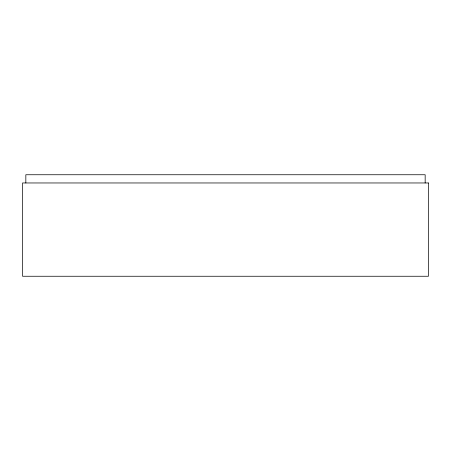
<?xml version="1.0" encoding="UTF-8"?>
<svg xmlns="http://www.w3.org/2000/svg" width="451" height="451" viewBox="0 0 451 451"><rect width="100%" height="100%" fill="white"/><g stroke="black" fill="none" stroke-linecap="round" stroke-linejoin="round"><path stroke-width="0.68" d="M425.163 182.965L425.163 174.746L25.837 174.746L25.837 182.965M428.45 182.965L22.55 182.965L22.55 276.254L428.45 276.254L428.45 182.965"/></g></svg>
